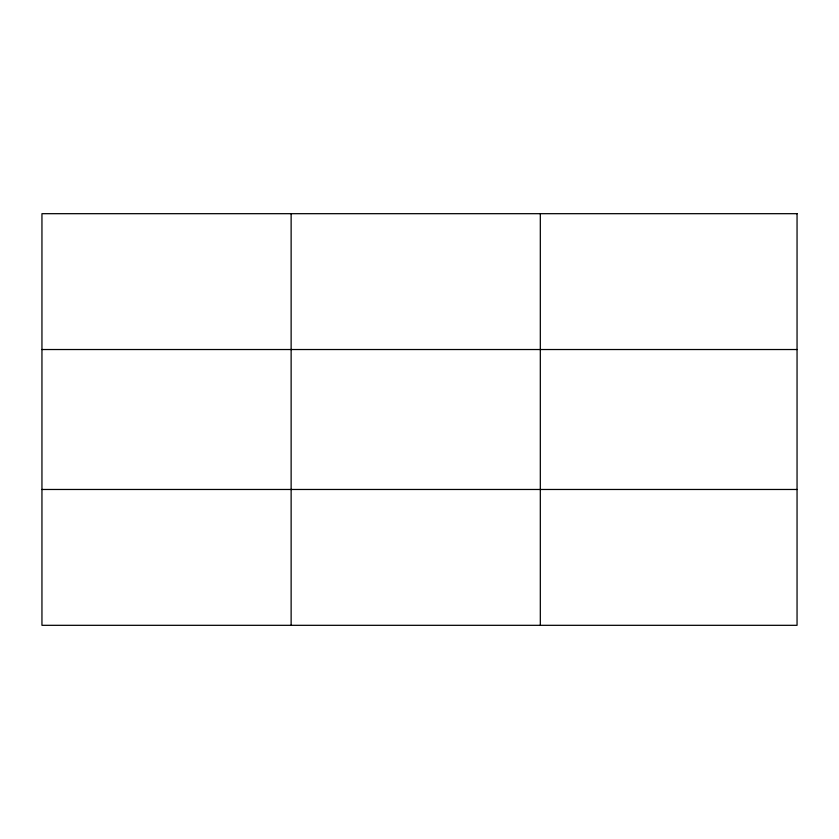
<?xml version="1.0" encoding="UTF-8"?>
<svg xmlns="http://www.w3.org/2000/svg" width="839" height="839" viewBox="0 0 839 839"><rect width="100%" height="100%" fill="white"/><g stroke="black" fill="none" stroke-linecap="round" stroke-linejoin="round"><path stroke-width="1.26" d="M291.133 625.317L291.133 213.683M540.316 625.317L540.316 213.683M41.95 349.527L797.05 349.527M41.95 489.473L797.05 489.473M797.05 213.683L797.05 625.317L41.95 625.317L41.95 213.683L797.05 213.683"/></g></svg>
